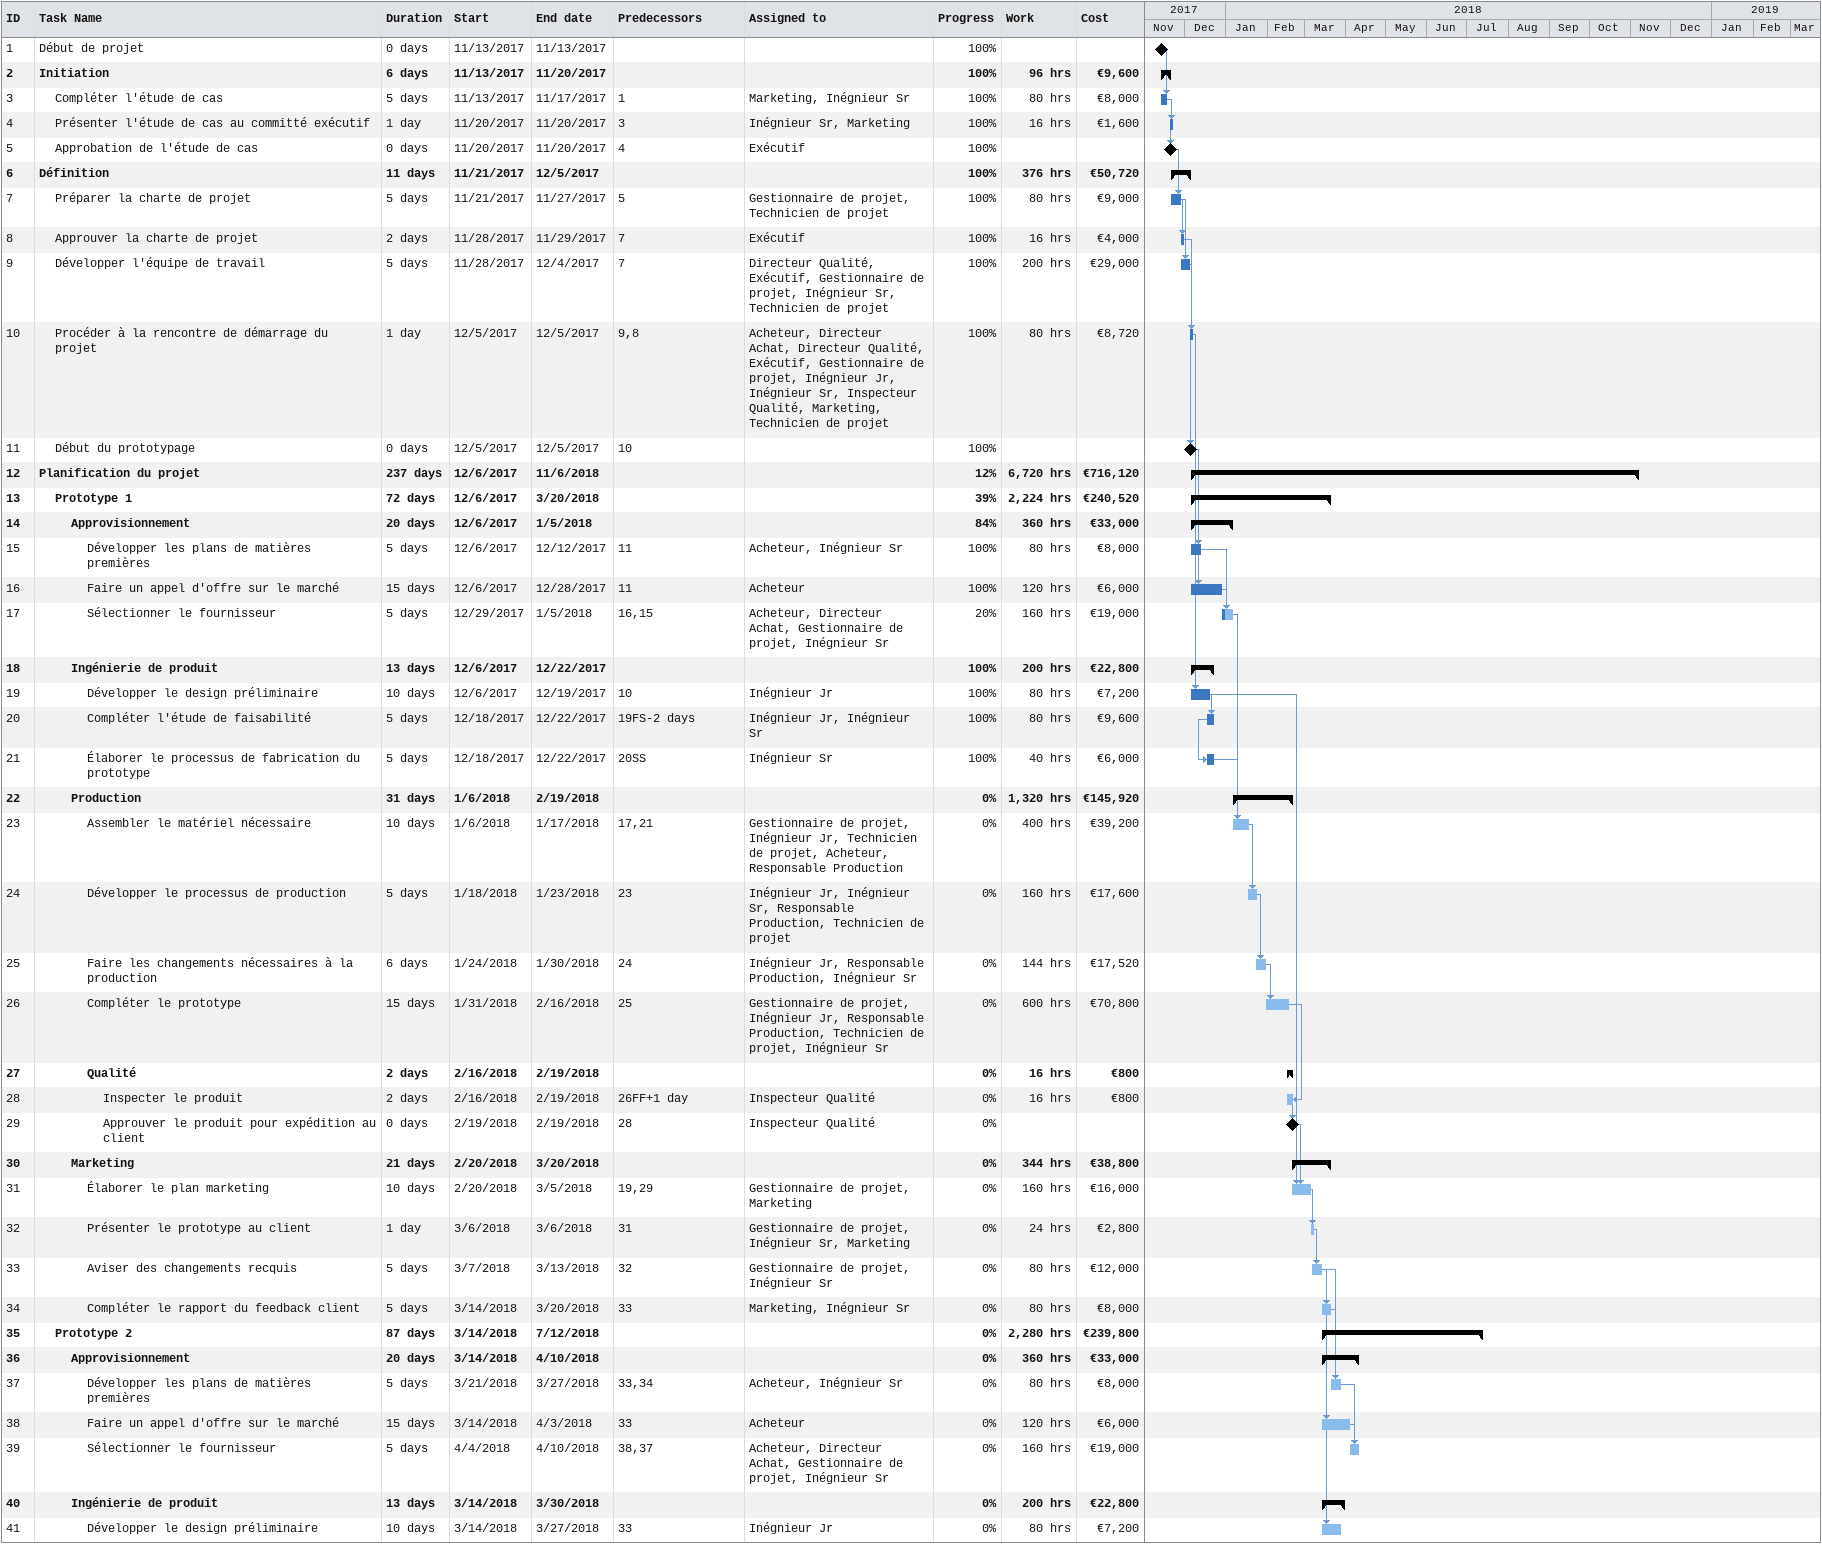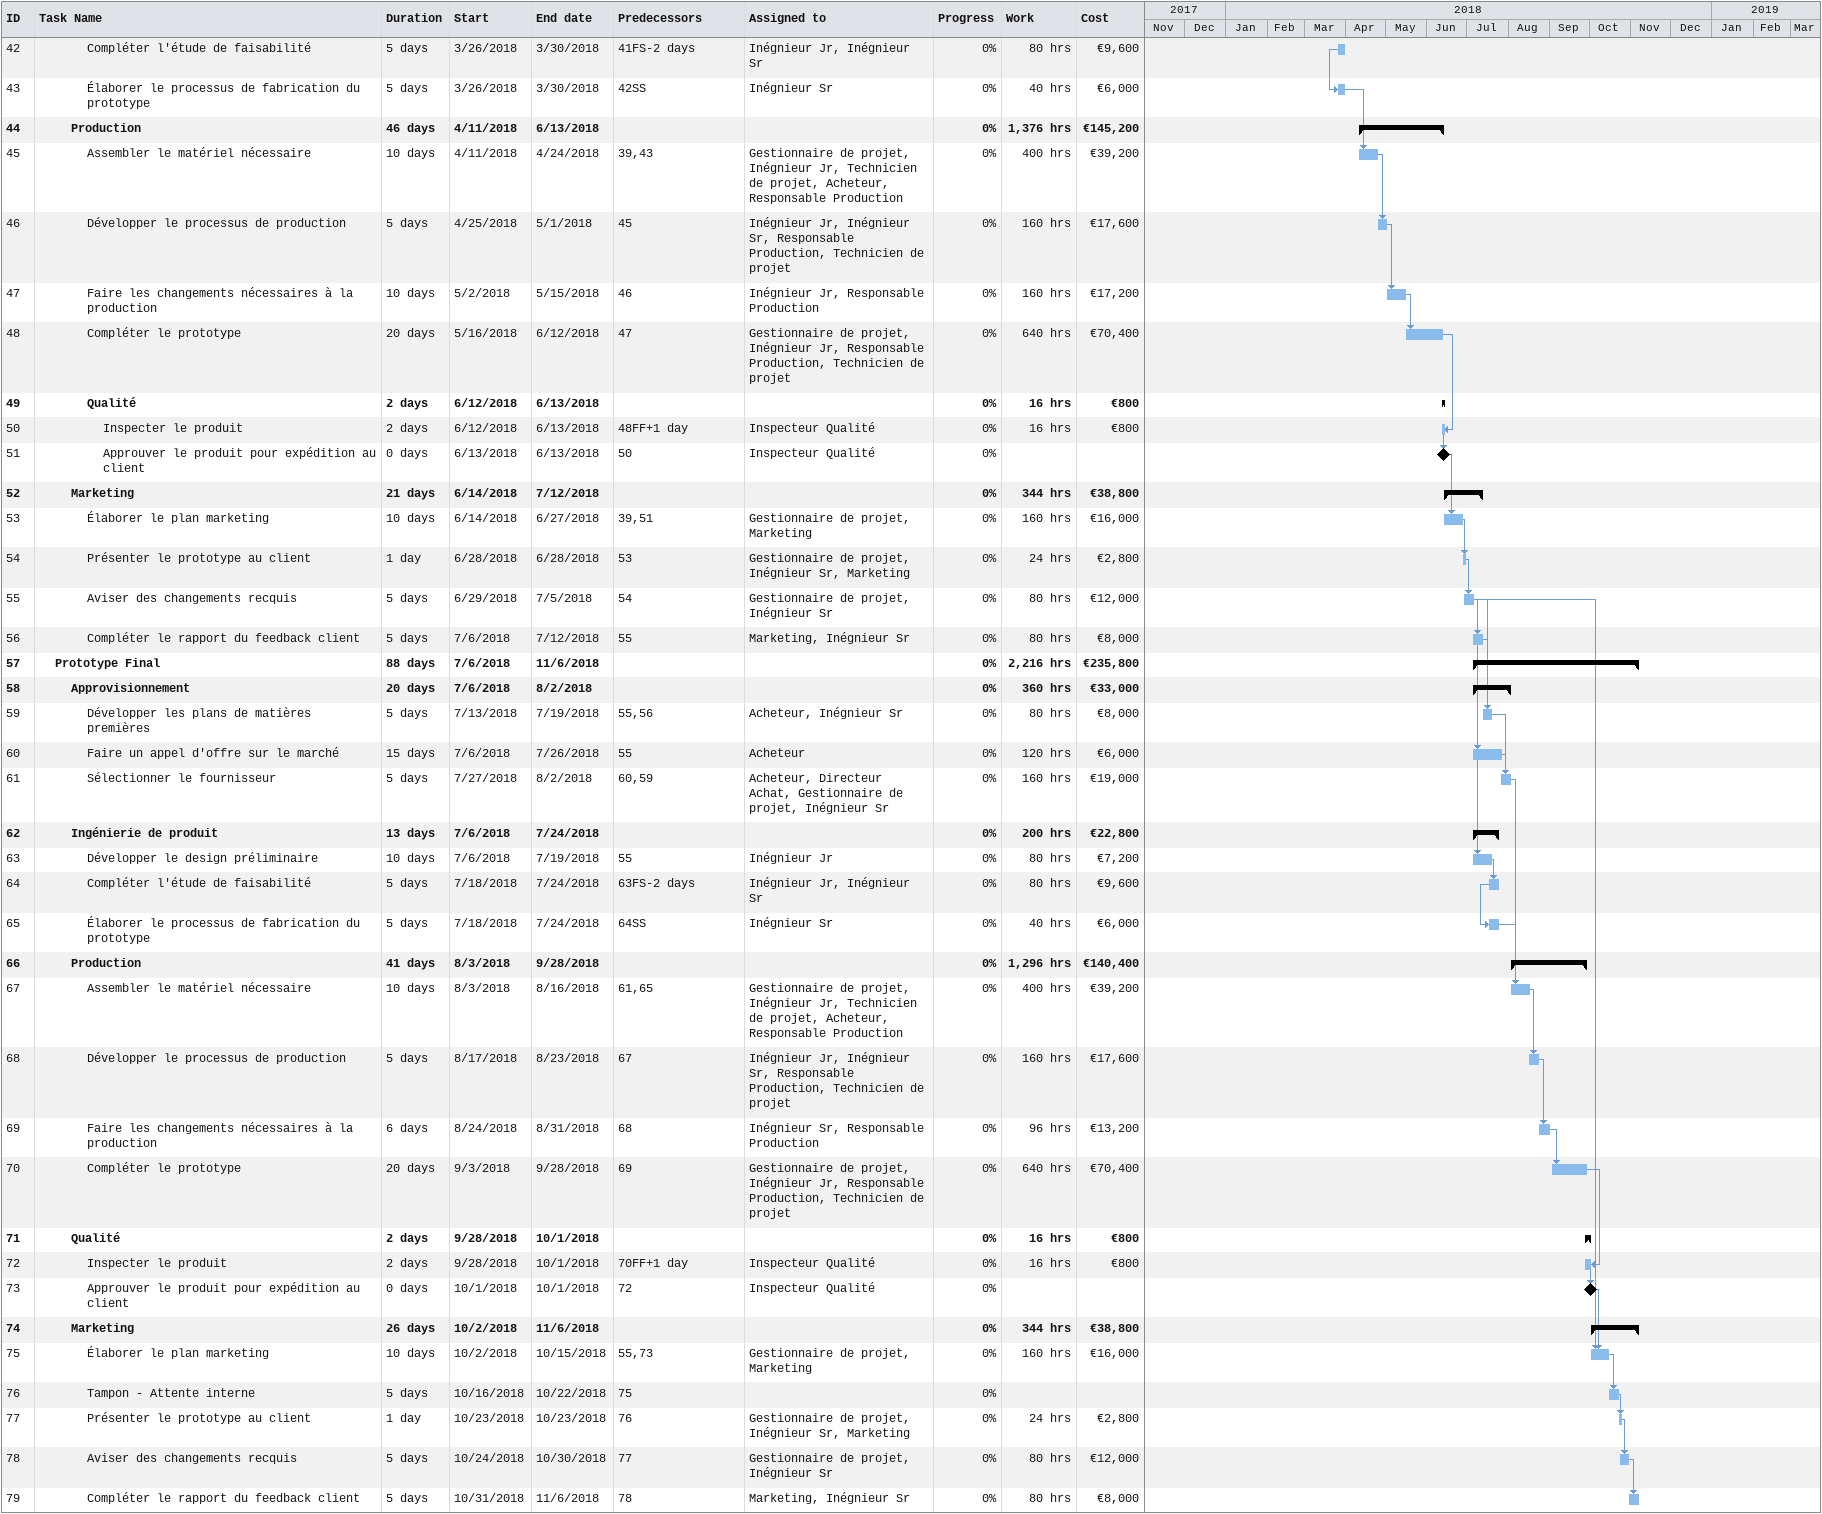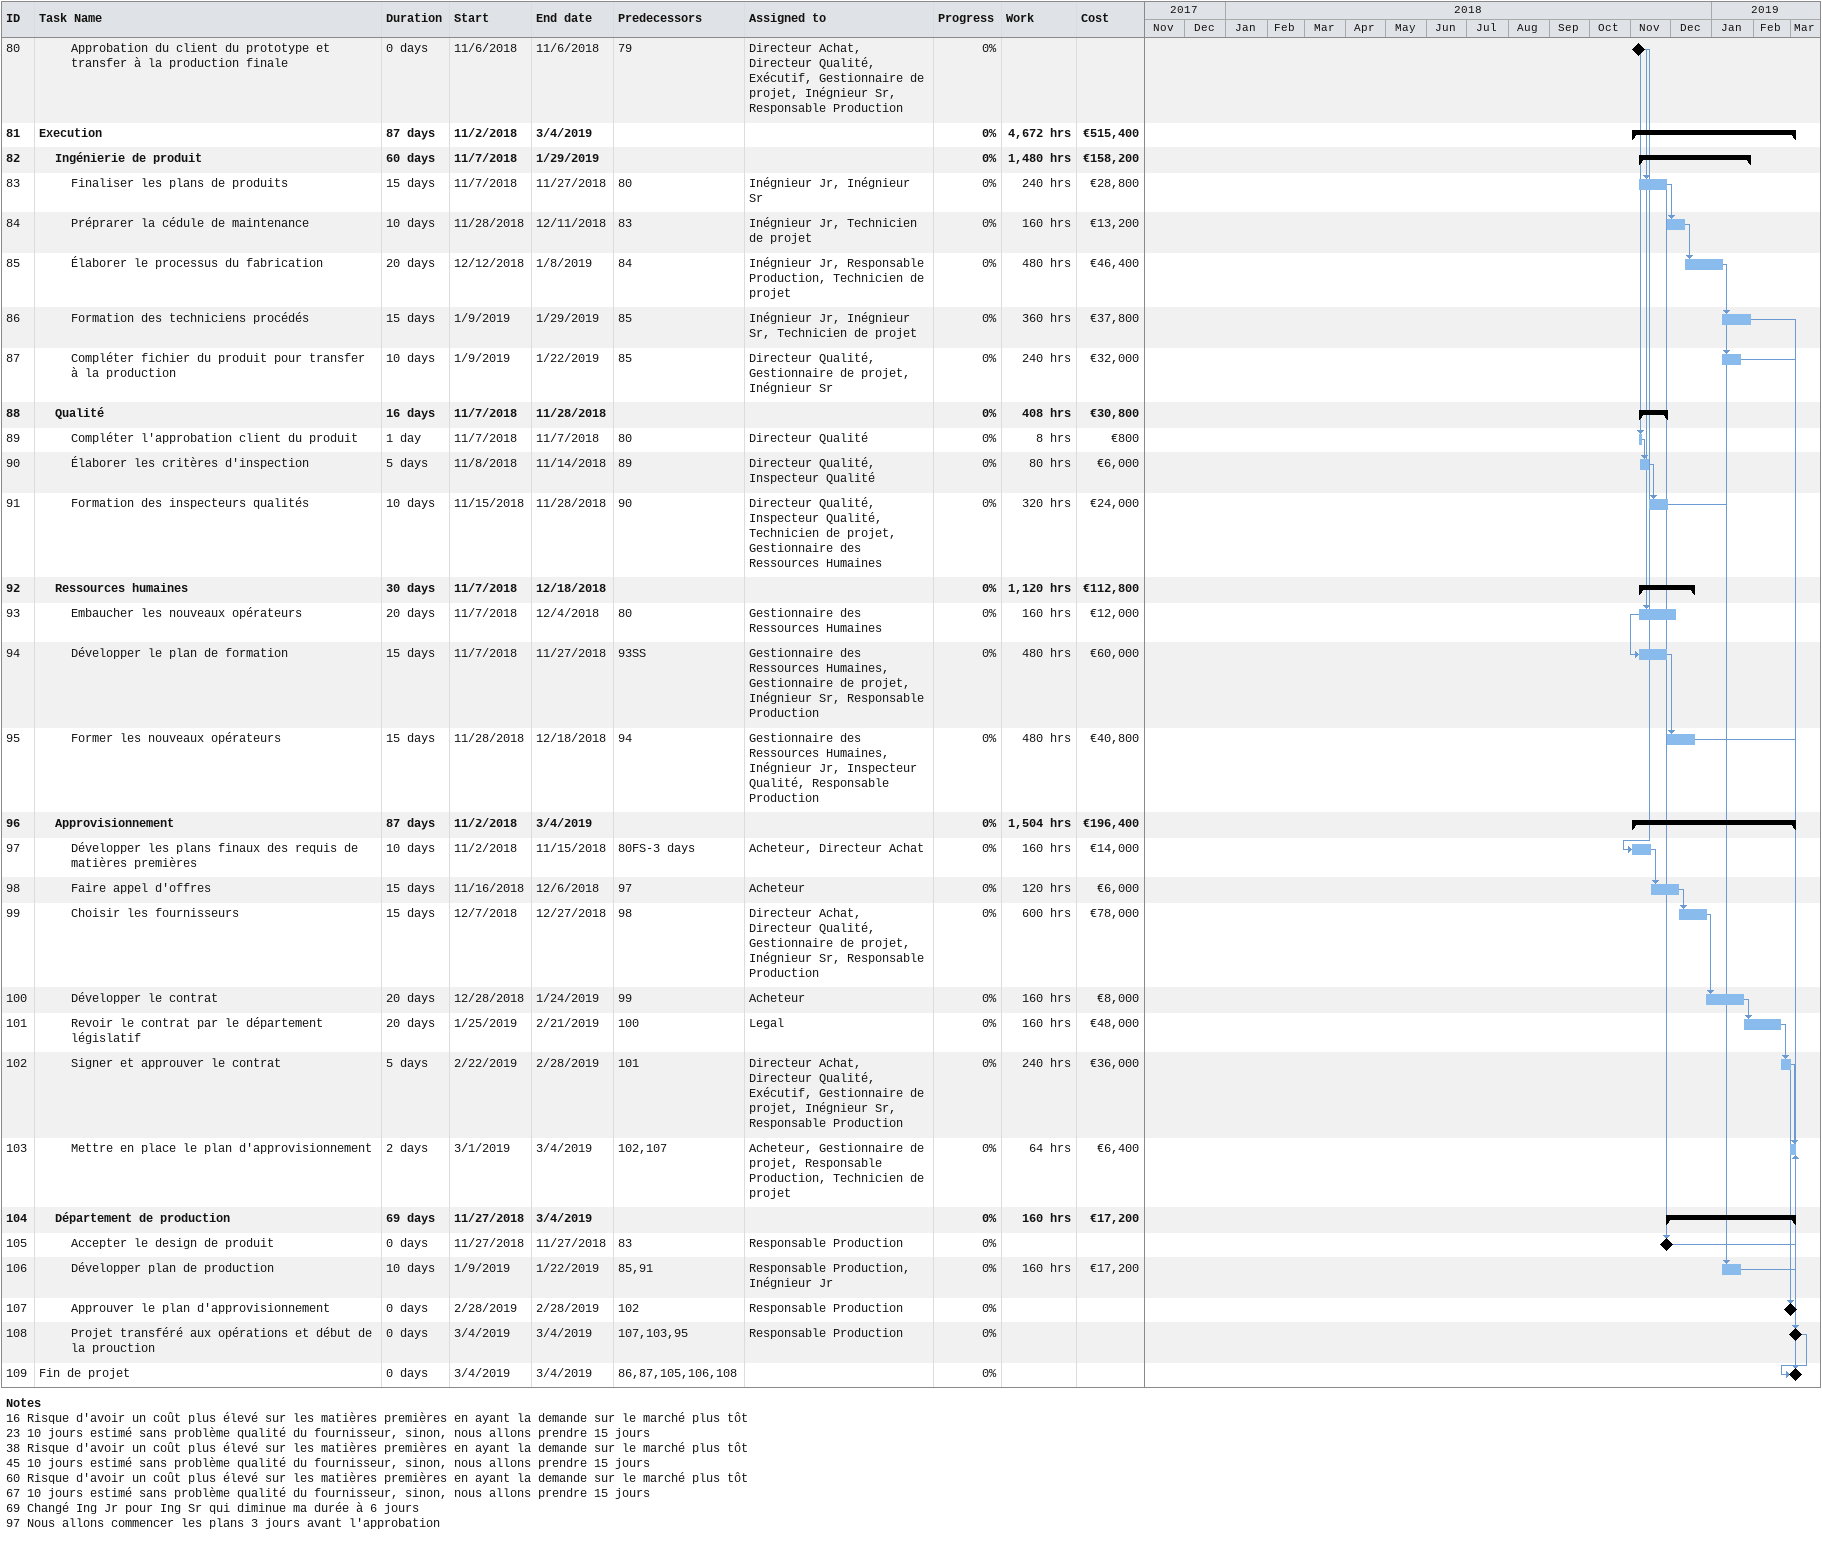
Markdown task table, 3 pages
| ID | Level | Task | Duration | Start | Finish | Predecessors | Resources | % complete | Work (h) | Cost (€) |
|---|---|---|---|---|---|---|---|---|---|---|
| 1 | 1 | Début de projet | 0d | 2017-11-13 | 2017-11-13 |  |  | 100 |  |  |
| 2 | 1 | **Initiation** | 6d | 2017-11-13 | 2017-11-20 |  |  | 100 | 96 | 9600 |
| 3 | 2 | Compléter l'étude de cas | 5d | 2017-11-13 | 2017-11-17 | 1 | Marketing, Inégnieur Sr | 100 | 80 | 8000 |
| 4 | 2 | Présenter l'étude de cas au committé exécutif | 1d | 2017-11-20 | 2017-11-20 | 3 | Inégnieur Sr, Marketing | 100 | 16 | 1600 |
| 5 | 2 | Approbation de l'étude de cas | 0d | 2017-11-20 | 2017-11-20 | 4 | Exécutif | 100 |  |  |
| 6 | 1 | **Définition** | 11d | 2017-11-21 | 2017-12-05 |  |  | 100 | 376 | 50720 |
| 7 | 2 | Préparer la charte de projet | 5d | 2017-11-21 | 2017-11-27 | 5 | Gestionnaire de projet, Technicien de projet | 100 | 80 | 9000 |
| 8 | 2 | Approuver la charte de projet | 2d | 2017-11-28 | 2017-11-29 | 7 | Exécutif | 100 | 16 | 4000 |
| 9 | 2 | Développer l'équipe de travail | 5d | 2017-11-28 | 2017-12-04 | 7 | Directeur Qualité, Exécutif, Gestionnaire de projet, Inégnieur Sr, Technicien de projet | 100 | 200 | 29000 |
| 10 | 2 | Procéder à la rencontre de démarrage du projet | 1d | 2017-12-05 | 2017-12-05 | 9, 8 | Acheteur, Directeur Achat, Directeur Qualité, Exécutif, Gestionnaire de projet, Inégnieur Jr, Inégnieur Sr, Inspecteur Qualité, Marketing, Technicien de projet | 100 | 80 | 8720 |
| 11 | 2 | Début du prototypage | 0d | 2017-12-05 | 2017-12-05 | 10 |  | 100 |  |  |
| 12 | 1 | **Planification du projet** | 237d | 2017-12-06 | 2018-11-06 |  |  | 12 | 6720 | 716120 |
| 13 | 2 | **Prototype 1** | 72d | 2017-12-06 | 2018-03-20 |  |  | 39 | 2224 | 240520 |
| 14 | 3 | **Approvisionnement** | 20d | 2017-12-06 | 2018-01-05 |  |  | 84 | 360 | 33000 |
| 15 | 4 | Développer les plans de matières premières | 5d | 2017-12-06 | 2017-12-12 | 11 | Acheteur, Inégnieur Sr | 100 | 80 | 8000 |
| 16 | 4 | Faire un appel d'offre sur le marché | 15d | 2017-12-06 | 2017-12-28 | 11 | Acheteur | 100 | 120 | 6000 |
| 17 | 4 | Sélectionner le fournisseur | 5d | 2017-12-29 | 2018-01-05 | 16, 15 | Acheteur, Directeur Achat, Gestionnaire de projet, Inégnieur Sr | 20 | 160 | 19000 |
| 18 | 3 | **Ingénierie de produit** | 13d | 2017-12-06 | 2017-12-22 |  |  | 100 | 200 | 22800 |
| 19 | 4 | Développer le design préliminaire | 10d | 2017-12-06 | 2017-12-19 | 10 | Inégnieur Jr | 100 | 80 | 7200 |
| 20 | 4 | Compléter l'étude de faisabilité | 5d | 2017-12-18 | 2017-12-22 | 19FS-2d | Inégnieur Jr, Inégnieur Sr | 100 | 80 | 9600 |
| 21 | 4 | Élaborer le processus de fabrication du prototype | 5d | 2017-12-18 | 2017-12-22 | 20SS | Inégnieur Sr | 100 | 40 | 6000 |
| 22 | 3 | **Production** | 31d | 2018-01-06 | 2018-02-19 |  |  | 0 | 1320 | 145920 |
| 23 | 4 | Assembler le matériel nécessaire | 10d | 2018-01-06 | 2018-01-17 | 17, 21 | Gestionnaire de projet, Inégnieur Jr, Technicien de projet, Acheteur, Responsable Production | 0 | 400 | 39200 |
| 24 | 4 | Développer le processus de production | 5d | 2018-01-18 | 2018-01-23 | 23 | Inégnieur Jr, Inégnieur Sr, Responsable Production, Technicien de projet | 0 | 160 | 17600 |
| 25 | 4 | Faire les changements nécessaires à la production | 6d | 2018-01-24 | 2018-01-30 | 24 | Inégnieur Jr, Responsable Production, Inégnieur Sr | 0 | 144 | 17520 |
| 26 | 4 | Compléter le prototype | 15d | 2018-01-31 | 2018-02-16 | 25 | Gestionnaire de projet, Inégnieur Jr, Responsable Production, Technicien de projet, Inégnieur Sr | 0 | 600 | 70800 |
| 27 | 4 | **Qualité** | 2d | 2018-02-16 | 2018-02-19 |  |  | 0 | 16 | 800 |
| 28 | 5 | Inspecter le produit | 2d | 2018-02-16 | 2018-02-19 | 26FF+1d | Inspecteur Qualité | 0 | 16 | 800 |
| 29 | 5 | Approuver le produit pour expédition au client | 0d | 2018-02-19 | 2018-02-19 | 28 | Inspecteur Qualité | 0 |  |  |
| 30 | 3 | **Marketing** | 21d | 2018-02-20 | 2018-03-20 |  |  | 0 | 344 | 38800 |
| 31 | 4 | Élaborer le plan marketing | 10d | 2018-02-20 | 2018-03-05 | 19, 29 | Gestionnaire de projet, Marketing | 0 | 160 | 16000 |
| 32 | 4 | Présenter le prototype au client | 1d | 2018-03-06 | 2018-03-06 | 31 | Gestionnaire de projet, Inégnieur Sr, Marketing | 0 | 24 | 2800 |
| 33 | 4 | Aviser des changements recquis | 5d | 2018-03-07 | 2018-03-13 | 32 | Gestionnaire de projet, Inégnieur Sr | 0 | 80 | 12000 |
| 34 | 4 | Compléter le rapport du feedback client | 5d | 2018-03-14 | 2018-03-20 | 33 | Marketing, Inégnieur Sr | 0 | 80 | 8000 |
| 35 | 2 | **Prototype 2** | 87d | 2018-03-14 | 2018-07-12 |  |  | 0 | 2280 | 239800 |
| 36 | 3 | **Approvisionnement** | 20d | 2018-03-14 | 2018-04-10 |  |  | 0 | 360 | 33000 |
| 37 | 4 | Développer les plans de matières premières | 5d | 2018-03-21 | 2018-03-27 | 33, 34 | Acheteur, Inégnieur Sr | 0 | 80 | 8000 |
| 38 | 4 | Faire un appel d'offre sur le marché | 15d | 2018-03-14 | 2018-04-03 | 33 | Acheteur | 0 | 120 | 6000 |
| 39 | 4 | Sélectionner le fournisseur | 5d | 2018-04-04 | 2018-04-10 | 38, 37 | Acheteur, Directeur Achat, Gestionnaire de projet, Inégnieur Sr | 0 | 160 | 19000 |
| 40 | 3 | **Ingénierie de produit** | 13d | 2018-03-14 | 2018-03-30 |  |  | 0 | 200 | 22800 |
| 41 | 4 | Développer le design préliminaire | 10d | 2018-03-14 | 2018-03-27 | 33 | Inégnieur Jr | 0 | 80 | 7200 |
| 42 | 4 | Compléter l'étude de faisabilité | 5d | 2018-03-26 | 2018-03-30 | 41FS-2d | Inégnieur Jr, Inégnieur Sr | 0 | 80 | 9600 |
| 43 | 4 | Élaborer le processus de fabrication du prototype | 5d | 2018-03-26 | 2018-03-30 | 42SS | Inégnieur Sr | 0 | 40 | 6000 |
| 44 | 3 | **Production** | 46d | 2018-04-11 | 2018-06-13 |  |  | 0 | 1376 | 145200 |
| 45 | 4 | Assembler le matériel nécessaire | 10d | 2018-04-11 | 2018-04-24 | 39, 43 | Gestionnaire de projet, Inégnieur Jr, Technicien de projet, Acheteur, Responsable Production | 0 | 400 | 39200 |
| 46 | 4 | Développer le processus de production | 5d | 2018-04-25 | 2018-05-01 | 45 | Inégnieur Jr, Inégnieur Sr, Responsable Production, Technicien de projet | 0 | 160 | 17600 |
| 47 | 4 | Faire les changements nécessaires à la production | 10d | 2018-05-02 | 2018-05-15 | 46 | Inégnieur Jr, Responsable Production | 0 | 160 | 17200 |
| 48 | 4 | Compléter le prototype | 20d | 2018-05-16 | 2018-06-12 | 47 | Gestionnaire de projet, Inégnieur Jr, Responsable Production, Technicien de projet | 0 | 640 | 70400 |
| 49 | 4 | **Qualité** | 2d | 2018-06-12 | 2018-06-13 |  |  | 0 | 16 | 800 |
| 50 | 5 | Inspecter le produit | 2d | 2018-06-12 | 2018-06-13 | 48FF+1d | Inspecteur Qualité | 0 | 16 | 800 |
| 51 | 5 | Approuver le produit pour expédition au client | 0d | 2018-06-13 | 2018-06-13 | 50 | Inspecteur Qualité | 0 |  |  |
| 52 | 3 | **Marketing** | 21d | 2018-06-14 | 2018-07-12 |  |  | 0 | 344 | 38800 |
| 53 | 4 | Élaborer le plan marketing | 10d | 2018-06-14 | 2018-06-27 | 39, 51 | Gestionnaire de projet, Marketing | 0 | 160 | 16000 |
| 54 | 4 | Présenter le prototype au client | 1d | 2018-06-28 | 2018-06-28 | 53 | Gestionnaire de projet, Inégnieur Sr, Marketing | 0 | 24 | 2800 |
| 55 | 4 | Aviser des changements recquis | 5d | 2018-06-29 | 2018-07-05 | 54 | Gestionnaire de projet, Inégnieur Sr | 0 | 80 | 12000 |
| 56 | 4 | Compléter le rapport du feedback client | 5d | 2018-07-06 | 2018-07-12 | 55 | Marketing, Inégnieur Sr | 0 | 80 | 8000 |
| 57 | 2 | **Prototype Final** | 88d | 2018-07-06 | 2018-11-06 |  |  | 0 | 2216 | 235800 |
| 58 | 3 | **Approvisionnement** | 20d | 2018-07-06 | 2018-08-02 |  |  | 0 | 360 | 33000 |
| 59 | 4 | Développer les plans de matières premières | 5d | 2018-07-13 | 2018-07-19 | 55, 56 | Acheteur, Inégnieur Sr | 0 | 80 | 8000 |
| 60 | 4 | Faire un appel d'offre sur le marché | 15d | 2018-07-06 | 2018-07-26 | 55 | Acheteur | 0 | 120 | 6000 |
| 61 | 4 | Sélectionner le fournisseur | 5d | 2018-07-27 | 2018-08-02 | 60, 59 | Acheteur, Directeur Achat, Gestionnaire de projet, Inégnieur Sr | 0 | 160 | 19000 |
| 62 | 3 | **Ingénierie de produit** | 13d | 2018-07-06 | 2018-07-24 |  |  | 0 | 200 | 22800 |
| 63 | 4 | Développer le design préliminaire | 10d | 2018-07-06 | 2018-07-19 | 55 | Inégnieur Jr | 0 | 80 | 7200 |
| 64 | 4 | Compléter l'étude de faisabilité | 5d | 2018-07-18 | 2018-07-24 | 63FS-2d | Inégnieur Jr, Inégnieur Sr | 0 | 80 | 9600 |
| 65 | 4 | Élaborer le processus de fabrication du prototype | 5d | 2018-07-18 | 2018-07-24 | 64SS | Inégnieur Sr | 0 | 40 | 6000 |
| 66 | 3 | **Production** | 41d | 2018-08-03 | 2018-09-28 |  |  | 0 | 1296 | 140400 |
| 67 | 4 | Assembler le matériel nécessaire | 10d | 2018-08-03 | 2018-08-16 | 61, 65 | Gestionnaire de projet, Inégnieur Jr, Technicien de projet, Acheteur, Responsable Production | 0 | 400 | 39200 |
| 68 | 4 | Développer le processus de production | 5d | 2018-08-17 | 2018-08-23 | 67 | Inégnieur Jr, Inégnieur Sr, Responsable Production, Technicien de projet | 0 | 160 | 17600 |
| 69 | 4 | Faire les changements nécessaires à la production | 6d | 2018-08-24 | 2018-08-31 | 68 | Inégnieur Sr, Responsable Production | 0 | 96 | 13200 |
| 70 | 4 | Compléter le prototype | 20d | 2018-09-03 | 2018-09-28 | 69 | Gestionnaire de projet, Inégnieur Jr, Responsable Production, Technicien de projet | 0 | 640 | 70400 |
| 71 | 3 | **Qualité** | 2d | 2018-09-28 | 2018-10-01 |  |  | 0 | 16 | 800 |
| 72 | 4 | Inspecter le produit | 2d | 2018-09-28 | 2018-10-01 | 70FF+1d | Inspecteur Qualité | 0 | 16 | 800 |
| 73 | 4 | Approuver le produit pour expédition au client | 0d | 2018-10-01 | 2018-10-01 | 72 | Inspecteur Qualité | 0 |  |  |
| 74 | 3 | **Marketing** | 26d | 2018-10-02 | 2018-11-06 |  |  | 0 | 344 | 38800 |
| 75 | 4 | Élaborer le plan marketing | 10d | 2018-10-02 | 2018-10-15 | 55, 73 | Gestionnaire de projet, Marketing | 0 | 160 | 16000 |
| 76 | 4 | Tampon - Attente interne | 5d | 2018-10-16 | 2018-10-22 | 75 |  | 0 |  |  |
| 77 | 4 | Présenter le prototype au client | 1d | 2018-10-23 | 2018-10-23 | 76 | Gestionnaire de projet, Inégnieur Sr, Marketing | 0 | 24 | 2800 |
| 78 | 4 | Aviser des changements recquis | 5d | 2018-10-24 | 2018-10-30 | 77 | Gestionnaire de projet, Inégnieur Sr | 0 | 80 | 12000 |
| 79 | 4 | Compléter le rapport du feedback client | 5d | 2018-10-31 | 2018-11-06 | 78 | Marketing, Inégnieur Sr | 0 | 80 | 8000 |
| 80 | 3 | Approbation du client du prototype et transfer à la production finale | 0d | 2018-11-06 | 2018-11-06 | 79 | Directeur Achat, Directeur Qualité, Exécutif, Gestionnaire de projet, Inégnieur Sr, Responsable Production | 0 |  |  |
| 81 | 1 | **Execution** | 87d | 2018-11-02 | 2019-03-04 |  |  | 0 | 4672 | 515400 |
| 82 | 2 | **Ingénierie de produit** | 60d | 2018-11-07 | 2019-01-29 |  |  | 0 | 1480 | 158200 |
| 83 | 3 | Finaliser les plans de produits | 15d | 2018-11-07 | 2018-11-27 | 80 | Inégnieur Jr, Inégnieur Sr | 0 | 240 | 28800 |
| 84 | 3 | Préprarer la cédule de maintenance | 10d | 2018-11-28 | 2018-12-11 | 83 | Inégnieur Jr, Technicien de projet | 0 | 160 | 13200 |
| 85 | 3 | Élaborer le processus du fabrication | 20d | 2018-12-12 | 2019-01-08 | 84 | Inégnieur Jr, Responsable Production, Technicien de projet | 0 | 480 | 46400 |
| 86 | 3 | Formation des techniciens procédés | 15d | 2019-01-09 | 2019-01-29 | 85 | Inégnieur Jr, Inégnieur Sr, Technicien de projet | 0 | 360 | 37800 |
| 87 | 3 | Compléter fichier du produit pour transfer à la production | 10d | 2019-01-09 | 2019-01-22 | 85 | Directeur Qualité, Gestionnaire de projet, Inégnieur Sr | 0 | 240 | 32000 |
| 88 | 2 | **Qualité** | 16d | 2018-11-07 | 2018-11-28 |  |  | 0 | 408 | 30800 |
| 89 | 3 | Compléter l'approbation client du produit | 1d | 2018-11-07 | 2018-11-07 | 80 | Directeur Qualité | 0 | 8 | 800 |
| 90 | 3 | Élaborer les critères d'inspection | 5d | 2018-11-08 | 2018-11-14 | 89 | Directeur Qualité, Inspecteur Qualité | 0 | 80 | 6000 |
| 91 | 3 | Formation des inspecteurs qualités | 10d | 2018-11-15 | 2018-11-28 | 90 | Directeur Qualité, Inspecteur Qualité, Technicien de projet, Gestionnaire des Ressources Humaines | 0 | 320 | 24000 |
| 92 | 2 | **Ressources humaines** | 30d | 2018-11-07 | 2018-12-18 |  |  | 0 | 1120 | 112800 |
| 93 | 3 | Embaucher les nouveaux opérateurs | 20d | 2018-11-07 | 2018-12-04 | 80 | Gestionnaire des Ressources Humaines | 0 | 160 | 12000 |
| 94 | 3 | Développer le plan de formation | 15d | 2018-11-07 | 2018-11-27 | 93SS | Gestionnaire des Ressources Humaines, Gestionnaire de projet, Inégnieur Sr, Responsable Production | 0 | 480 | 60000 |
| 95 | 3 | Former les nouveaux opérateurs | 15d | 2018-11-28 | 2018-12-18 | 94 | Gestionnaire des Ressources Humaines, Inégnieur Jr, Inspecteur Qualité, Responsable Production | 0 | 480 | 40800 |
| 96 | 2 | **Approvisionnement** | 87d | 2018-11-02 | 2019-03-04 |  |  | 0 | 1504 | 196400 |
| 97 | 3 | Développer les plans finaux des requis de matières premières | 10d | 2018-11-02 | 2018-11-15 | 80FS-3d | Acheteur, Directeur Achat | 0 | 160 | 14000 |
| 98 | 3 | Faire appel d'offres | 15d | 2018-11-16 | 2018-12-06 | 97 | Acheteur | 0 | 120 | 6000 |
| 99 | 3 | Choisir les fournisseurs | 15d | 2018-12-07 | 2018-12-27 | 98 | Directeur Achat, Directeur Qualité, Gestionnaire de projet, Inégnieur Sr, Responsable Production | 0 | 600 | 78000 |
| 100 | 3 | Développer le contrat | 20d | 2018-12-28 | 2019-01-24 | 99 | Acheteur | 0 | 160 | 8000 |
| 101 | 3 | Revoir le contrat par le département législatif | 20d | 2019-01-25 | 2019-02-21 | 100 | Legal | 0 | 160 | 48000 |
| 102 | 3 | Signer et approuver le contrat | 5d | 2019-02-22 | 2019-02-28 | 101 | Directeur Achat, Directeur Qualité, Exécutif, Gestionnaire de projet, Inégnieur Sr, Responsable Production | 0 | 240 | 36000 |
| 103 | 3 | Mettre en place le plan d'approvisionnement | 2d | 2019-03-01 | 2019-03-04 | 102, 107 | Acheteur, Gestionnaire de projet, Responsable Production, Technicien de projet | 0 | 64 | 6400 |
| 104 | 2 | **Département de production** | 69d | 2018-11-27 | 2019-03-04 |  |  | 0 | 160 | 17200 |
| 105 | 3 | Accepter le design de produit | 0d | 2018-11-27 | 2018-11-27 | 83 | Responsable Production | 0 |  |  |
| 106 | 3 | Développer plan de production | 10d | 2019-01-09 | 2019-01-22 | 85, 91 | Responsable Production, Inégnieur Jr | 0 | 160 | 17200 |
| 107 | 3 | Approuver le plan d'approvisionnement | 0d | 2019-02-28 | 2019-02-28 | 102 | Responsable Production | 0 |  |  |
| 108 | 3 | Projet transféré aux opérations et début de la prouction | 0d | 2019-03-04 | 2019-03-04 | 107, 103, 95 | Responsable Production | 0 |  |  |
| 109 | 1 | Fin de projet | 0d | 2019-03-04 | 2019-03-04 | 86, 87, 105, 106, 108 |  | 0 |  |  |

Notes
- 16: Risque d'avoir un coût plus élevé sur les matières premières en ayant la demande sur le marché plus tôt
- 23: 10 jours estimé sans problème qualité du fournisseur, sinon, nous allons prendre 15 jours
- 38: Risque d'avoir un coût plus élevé sur les matières premières en ayant la demande sur le marché plus tôt
- 45: 10 jours estimé sans problème qualité du fournisseur, sinon, nous allons prendre 15 jours
- 60: Risque d'avoir un coût plus élevé sur les matières premières en ayant la demande sur le marché plus tôt
- 67: 10 jours estimé sans problème qualité du fournisseur, sinon, nous allons prendre 15 jours
- 69: Changé Ing Jr pour Ing Sr qui diminue ma durée à 6 jours
- 97: Nous allons commencer les plans 3 jours avant l'approbation
